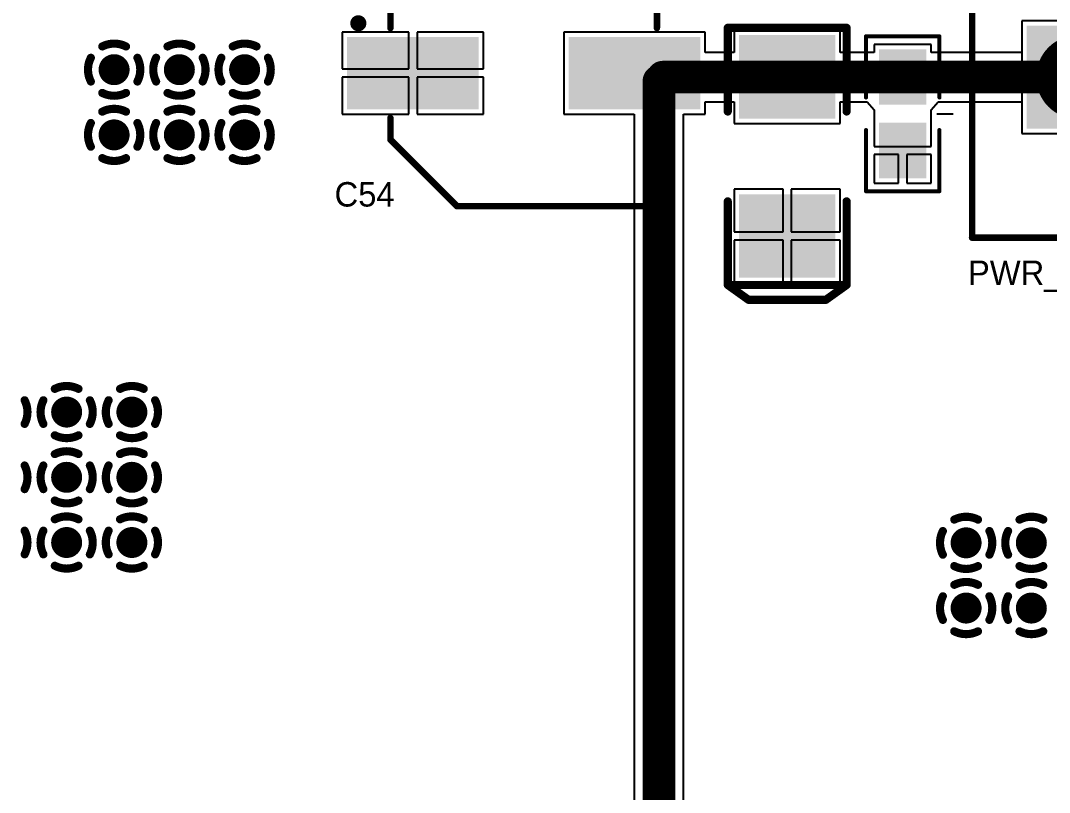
# Model space of a CAD drawing. Header units: millimetres. Extents: x 6.83 to 16.18, y 4.59 to 12.3.
# Drawn here: x 11.096 to 12.358, y 10.874 to 11.821 of the extents above; entities that cross this region are included whole.
import ezdxf

# ---------------------------------------------------------------- set-up
doc = ezdxf.new("R2010")
doc.units = ezdxf.units.MM
doc.header["$MEASUREMENT"] = 0
for name, color, linetype in [('BottomLayer', 5, 'Continuous'), ('BottomSolder', 6, 'Continuous'), ('InternalPlane1', 76, 'Continuous'), ('InternalPlane2', 16, 'Continuous'), ('Mechanical1', 6, 'Continuous'), ('MultiLayer', 9, 'Continuous'), ('PadHoleLayer', 156, 'Continuous'), ('TopLayer', 1, 'Continuous'), ('TopOverlay', 2, 'Continuous'), ('TopPaste', 8, 'Continuous'), ('TopSolder', 216, 'Continuous'), ('ViaHoleLayer', 16, 'Continuous')]:
    doc.layers.add(name, color=color, linetype=linetype)

# ---------------------------------------------------------------- blocks, each defined once
blk = doc.blocks.new('PWR_3T_151')
at = {"layer": 'BottomLayer', "const_width": 0.0591}
for points in [[(-0.0295, -0.1969, 1), (0.0295, -0.1969, 1)], [(-0.0295, -0.3937, 1), (0.0295, -0.3937, 1)]]:
    blk.add_lwpolyline(points, format="xyb", close=True, dxfattribs=at)
at = {"layer": 'BottomLayer'}
blk.add_solid([(-0.0591, -0.0591), (0.0591, -0.0591), (-0.0591, 0.0591), (0.0591, 0.0591)], dxfattribs=at)
at = {"layer": 'BottomSolder', "const_width": 0.0631}
for points in [[(-0.0315, -0.1969, 1), (0.0315, -0.1969, 1)], [(-0.0315, -0.3937, 1), (0.0315, -0.3937, 1)]]:
    blk.add_lwpolyline(points, format="xyb", close=True, dxfattribs=at)
at = {"layer": 'BottomSolder'}
blk.add_solid([(-0.0631, -0.0631), (0.0631, -0.0631), (-0.0631, 0.0631), (0.0631, 0.0631)], dxfattribs=at)
at = {"layer": 'InternalPlane1'}
for points, const_width in [([(-0.0257, 0, 1), (0.0257, 0, 1)], 0.0515), ([(-0.0341, -0.15, 1), (-0.0291, -0.15, 1)], 0.005), ([(0.0291, -0.15, 1), (0.0341, -0.15, 1)], 0.005), ([(-0.0493, -0.1653, 1), (-0.0443, -0.1653, 1)], 0.005), ([(0.0443, -0.1653, 1), (0.0493, -0.1653, 1)], 0.005), ([(-0.0493, -0.2284, 1), (-0.0443, -0.2284, 1)], 0.005), ([(0.0443, -0.2284, 1), (0.0493, -0.2284, 1)], 0.005), ([(-0.0341, -0.2437, 1), (-0.0291, -0.2437, 1)], 0.005), ([(0.0291, -0.2437, 1), (0.0341, -0.2437, 1)], 0.005), ([(-0.0257, -0.3937, 1), (0.0257, -0.3937, 1)], 0.0515)]:
    blk.add_lwpolyline(points, format="xyb", close=True, dxfattribs=dict(at, const_width=const_width))
at = {"layer": 'InternalPlane1', "const_width": 0.01}
for points in [[(-0.0316, -0.15, -0.305731), (0.0316, -0.15)], [(-0.0468, -0.2284, -0.305731), (-0.0468, -0.1653)], [(0.0468, -0.1653, -0.305731), (0.0468, -0.2284)], [(0.0316, -0.2437, -0.305731), (-0.0316, -0.2437)]]:
    blk.add_lwpolyline(points, format="xyb", dxfattribs=at)
at = {"layer": 'InternalPlane2'}
for points, const_width in [([(-0.0257, 0, 1), (0.0257, 0, 1)], 0.0515), ([(-0.0341, -0.15, 1), (-0.0291, -0.15, 1)], 0.005), ([(0.0291, -0.15, 1), (0.0341, -0.15, 1)], 0.005), ([(-0.0493, -0.1653, 1), (-0.0443, -0.1653, 1)], 0.005), ([(0.0443, -0.1653, 1), (0.0493, -0.1653, 1)], 0.005), ([(-0.0493, -0.2284, 1), (-0.0443, -0.2284, 1)], 0.005), ([(0.0443, -0.2284, 1), (0.0493, -0.2284, 1)], 0.005), ([(-0.0341, -0.2437, 1), (-0.0291, -0.2437, 1)], 0.005), ([(0.0291, -0.2437, 1), (0.0341, -0.2437, 1)], 0.005), ([(-0.0257, -0.3937, 1), (0.0257, -0.3937, 1)], 0.0515)]:
    blk.add_lwpolyline(points, format="xyb", close=True, dxfattribs=dict(at, const_width=const_width))
at = {"layer": 'InternalPlane2', "const_width": 0.01}
for points in [[(-0.0316, -0.15, -0.305731), (0.0316, -0.15)], [(-0.0468, -0.2284, -0.305731), (-0.0468, -0.1653)], [(0.0468, -0.1653, -0.305731), (0.0468, -0.2284)], [(0.0316, -0.2437, -0.305731), (-0.0316, -0.2437)]]:
    blk.add_lwpolyline(points, format="xyb", dxfattribs=at)
at = {"layer": 'MultiLayer', "const_width": 0.0591}
for points in [[(-0.0295, -0.1969, 1), (0.0295, -0.1969, 1)], [(-0.0295, -0.3937, 1), (0.0295, -0.3937, 1)]]:
    blk.add_lwpolyline(points, format="xyb", close=True, dxfattribs=at)
at = {"layer": 'MultiLayer'}
blk.add_solid([(-0.0591, -0.0591), (0.0591, -0.0591), (-0.0591, 0.0591), (0.0591, 0.0591)], dxfattribs=at)
at = {"layer": 'PadHoleLayer', "const_width": 0.0315}
for points in [[(-0.0157, 0, 1), (0.0157, 0, 1)], [(-0.0157, -0.1969, 1), (0.0157, -0.1969, 1)], [(-0.0157, -0.3937, 1), (0.0157, -0.3937, 1)]]:
    blk.add_lwpolyline(points, format="xyb", close=True, dxfattribs=at)
at = {"layer": 'TopLayer', "const_width": 0.0591}
for points in [[(-0.0295, -0.1969, 1), (0.0295, -0.1969, 1)], [(-0.0295, -0.3937, 1), (0.0295, -0.3937, 1)]]:
    blk.add_lwpolyline(points, format="xyb", close=True, dxfattribs=at)
at = {"layer": 'TopLayer'}
blk.add_solid([(-0.0591, -0.0591), (0.0591, -0.0591), (-0.0591, 0.0591), (0.0591, 0.0591)], dxfattribs=at)
at = {"layer": 'TopOverlay'}
for p, q in [((-0.045, 0.173), (-0.045, 0.153)), ((0.429, 0.103), (0.449, 0.103)), ((0.439, 0.093), (0.439, 0.113))]:
    blk.add_line(p, q, dxfattribs=at)
at = {"layer": 'TopOverlay', "const_width": 0.00787}
for points in [[(-0.197, 0.13), (-0.197, -0.499)], [(-0.197, 0.13), (0.199, 0.13)], [(0.199, 0.13), (0.199, -0.499)], [(0.132, -0.145), (0.132, -0.245)], [(0.156, -0.16), (0.156, -0.231)], [(0.178, -0.176), (0.178, -0.213)], [(0.076, -0.194), (0.132, -0.194)], [(-0.197, -0.499), (0.199, -0.499)]]:
    blk.add_lwpolyline(points, dxfattribs=at)
at = {"layer": 'TopOverlay', "const_width": 0.00394}
for points in [[(-0.199, 0.13, 1), (-0.195, 0.13, 1)], [(-0.199, 0.13, 1), (-0.195, 0.13, 1)], [(0.197, 0.13, 1), (0.201, 0.13, 1)], [(0.197, 0.13, 1), (0.201, 0.13, 1)], [(0.13, -0.145, 1), (0.134, -0.145, 1)], [(0.154, -0.16, 1), (0.158, -0.16, 1)], [(0.176, -0.176, 1), (0.18, -0.176, 1)], [(0.074, -0.194, 1), (0.078, -0.194, 1)], [(0.13, -0.194, 1), (0.134, -0.194, 1)], [(0.176, -0.213, 1), (0.18, -0.213, 1)], [(0.154, -0.231, 1), (0.158, -0.231, 1)], [(0.13, -0.245, 1), (0.134, -0.245, 1)], [(-0.199, -0.499, 1), (-0.195, -0.499, 1)], [(-0.199, -0.499, 1), (-0.195, -0.499, 1)], [(0.197, -0.499, 1), (0.201, -0.499, 1)], [(0.197, -0.499, 1), (0.201, -0.499, 1)]]:
    blk.add_lwpolyline(points, format="xyb", close=True, dxfattribs=at)
at = {"layer": 'TopSolder', "const_width": 0.0631}
for points in [[(-0.0315, -0.1969, 1), (0.0315, -0.1969, 1)], [(-0.0315, -0.3937, 1), (0.0315, -0.3937, 1)]]:
    blk.add_lwpolyline(points, format="xyb", close=True, dxfattribs=at)
at = {"layer": 'TopSolder'}
blk.add_solid([(-0.0631, -0.0631), (0.0631, -0.0631), (-0.0631, 0.0631), (0.0631, 0.0631)], dxfattribs=at)
blk = doc.blocks.new('________8_10_2_203')
at = {"layer": 'Mechanical1', "const_width": 0.00394}
for points in [[(-0.1631, 0.0816), (-0.0814, 0.1633)], [(-0.0814, 0.1633), (0.1637, 0.1633)], [(-0.1631, -0.0817), (-0.0814, -0.1634)], [(-0.0814, -0.1634), (0.1637, -0.1634)]]:
    blk.add_lwpolyline(points, dxfattribs=at)
at = {"layer": 'Mechanical1', "const_width": 0.00197}
for points in [[(-0.0824, 0.1633, 1), (-0.0804, 0.1633, 1)], [(-0.0824, 0.1633, 1), (-0.0804, 0.1633, 1)], [(0.1627, 0.1633, 1), (0.1647, 0.1633, 1)], [(-0.1641, 0.0816, 1), (-0.1621, 0.0816, 1)], [(-0.1641, -0.0817, 1), (-0.1621, -0.0817, 1)], [(-0.0824, -0.1634, 1), (-0.0804, -0.1634, 1)], [(-0.0824, -0.1634, 1), (-0.0804, -0.1634, 1)], [(0.1627, -0.1634, 1), (0.1647, -0.1634, 1)]]:
    blk.add_lwpolyline(points, format="xyb", close=True, dxfattribs=at)
at = {"layer": 'TopLayer'}
for points in [[(-0.2123, -0.0404), (-0.0588, -0.0404), (-0.2123, 0.0403), (-0.0588, 0.0403)], [(0.0593, -0.0404), (0.2129, -0.0404), (0.0593, 0.0403), (0.2129, 0.0403)]]:
    blk.add_solid(points, dxfattribs=at)
at = {"layer": 'TopOverlay', "const_width": 0.00787}
for points in [[(-0.1631, 0.0816), (-0.0814, 0.1633)], [(-0.0814, 0.1633), (0.1637, 0.1633)], [(0.1637, 0.0551), (0.1637, 0.1633)], [(-0.1631, 0.0551), (-0.1631, 0.0816)], [(-0.1631, -0.0817), (-0.1631, -0.0552)], [(0.1637, -0.1634), (0.1637, -0.0552)], [(-0.1631, -0.0817), (-0.0814, -0.1634)], [(-0.0814, -0.1634), (0.1637, -0.1634)]]:
    blk.add_lwpolyline(points, dxfattribs=at)
at = {"layer": 'TopOverlay'}
for points, const_width in [([(-0.0834, 0.1633, 1), (-0.0794, 0.1633, 1)], 0.00394), ([(-0.0834, 0.1633, 1), (-0.0794, 0.1633, 1)], 0.00394), ([(0.1617, 0.1633, 1), (0.1656, 0.1633, 1)], 0.00394), ([(0.1617, 0.1633, 1), (0.1656, 0.1633, 1)], 0.00394), ([(-0.1651, 0.0816, 1), (-0.1611, 0.0816, 1)], 0.00394), ([(-0.1651, 0.0816, 1), (-0.1611, 0.0816, 1)], 0.00394), ([(-0.1975, 0.061, 1), (-0.2074, 0.061, 1)], 0.00984), ([(-0.2099, 0.061, 1), (-0.2049, 0.061, 1)], 0.00492), ([(-0.2, 0.061, 1), (-0.1951, 0.061, 1)], 0.00492), ([(-0.1651, 0.0551, 1), (-0.1611, 0.0551, 1)], 0.00394), ([(0.1617, 0.0551, 1), (0.1656, 0.0551, 1)], 0.00394), ([(-0.1651, -0.0552, 1), (-0.1611, -0.0552, 1)], 0.00394), ([(0.1617, -0.0552, 1), (0.1656, -0.0552, 1)], 0.00394), ([(-0.1651, -0.0817, 1), (-0.1611, -0.0817, 1)], 0.00394), ([(-0.1651, -0.0817, 1), (-0.1611, -0.0817, 1)], 0.00394), ([(-0.0834, -0.1634, 1), (-0.0794, -0.1634, 1)], 0.00394), ([(-0.0834, -0.1634, 1), (-0.0794, -0.1634, 1)], 0.00394), ([(0.1617, -0.1634, 1), (0.1656, -0.1634, 1)], 0.00394), ([(0.1617, -0.1634, 1), (0.1656, -0.1634, 1)], 0.00394)]:
    blk.add_lwpolyline(points, format="xyb", close=True, dxfattribs=dict(at, const_width=const_width))
at = {"layer": 'TopPaste'}
for points in [[(-0.2123, -0.0404), (-0.0588, -0.0404), (-0.2123, 0.0403), (-0.0588, 0.0403)], [(0.0593, -0.0404), (0.2129, -0.0404), (0.0593, 0.0403), (0.2129, 0.0403)]]:
    blk.add_solid(points, dxfattribs=at)
at = {"layer": 'TopSolder'}
for points in [[(-0.2163, -0.0444), (-0.0548, -0.0444), (-0.2163, 0.0443), (-0.0548, 0.0443)], [(0.0553, -0.0444), (0.2169, -0.0444), (0.0553, 0.0443), (0.2169, 0.0443)]]:
    blk.add_solid(points, dxfattribs=at)
blk = doc.blocks.new('6032_POL_204')
at = {"layer": 'TopLayer'}
for points in [[(-0.0481, 0.0535), (-0.1426, 0.0535), (-0.0481, -0.0567), (-0.1426, -0.0567)], [(0.1472, 0.0535), (0.0527, 0.0535), (0.1472, -0.0567), (0.0527, -0.0567)]]:
    blk.add_solid(points, dxfattribs=at)
at = {"layer": 'TopOverlay', "const_width": 0.01}
for points in [[(-0.0528, 0.0712), (-0.1555, 0.0712)], [(-0.1555, -0.0745), (-0.1555, 0.0712)], [(0.16, 0.0712), (0.0574, 0.0712)], [(0.1783, 0.0456), (0.16, 0.0712)], [(0.16, -0.0745), (0.16, 0.0712)], [(0.1783, -0.0489), (0.1783, 0.0456)], [(0.16, -0.0745), (0.1783, -0.0489)], [(-0.0528, -0.0745), (-0.1555, -0.0745)], [(0.16, -0.0745), (0.0574, -0.0745)]]:
    blk.add_lwpolyline(points, dxfattribs=at)
at = {"layer": 'TopOverlay', "const_width": 0.005}
for points in [[(-0.158, 0.0712, 1), (-0.153, 0.0712, 1)], [(-0.158, 0.0712, 1), (-0.153, 0.0712, 1)], [(-0.0553, 0.0712, 1), (-0.0503, 0.0712, 1)], [(0.0549, 0.0712, 1), (0.0599, 0.0712, 1)], [(0.1575, 0.0712, 1), (0.1625, 0.0712, 1)], [(0.1575, 0.0712, 1), (0.1625, 0.0712, 1)], [(0.1575, 0.0712, 1), (0.1625, 0.0712, 1)], [(0.1758, 0.0456, 1), (0.1808, 0.0456, 1)], [(0.1758, 0.0456, 1), (0.1808, 0.0456, 1)], [(0.1758, -0.0489, 1), (0.1808, -0.0489, 1)], [(0.1758, -0.0489, 1), (0.1808, -0.0489, 1)], [(-0.158, -0.0745, 1), (-0.153, -0.0745, 1)], [(-0.158, -0.0745, 1), (-0.153, -0.0745, 1)], [(-0.0553, -0.0745, 1), (-0.0503, -0.0745, 1)], [(0.0549, -0.0745, 1), (0.0599, -0.0745, 1)], [(0.1575, -0.0745, 1), (0.1625, -0.0745, 1)], [(0.1575, -0.0745, 1), (0.1625, -0.0745, 1)], [(0.1575, -0.0745, 1), (0.1625, -0.0745, 1)]]:
    blk.add_lwpolyline(points, format="xyb", close=True, dxfattribs=at)
at = {"layer": 'TopPaste'}
for points in [[(-0.0481, 0.0535), (-0.1426, 0.0535), (-0.0481, -0.0567), (-0.1426, -0.0567)], [(0.1472, 0.0535), (0.0527, 0.0535), (0.1472, -0.0567), (0.0527, -0.0567)]]:
    blk.add_solid(points, dxfattribs=at)
at = {"layer": 'TopSolder'}
for points in [[(-0.0441, 0.0575), (-0.1466, 0.0575), (-0.0441, -0.0607), (-0.1466, -0.0607)], [(0.1512, 0.0575), (0.0487, 0.0575), (0.1512, -0.0607), (0.0487, -0.0607)]]:
    blk.add_solid(points, dxfattribs=at)
blk = doc.blocks.new('0805_205')
at = {"layer": 'TopLayer'}
for points in [[(0.03, 0.025), (-0.03, 0.025), (0.03, -0.025), (-0.03, -0.025)], [(0.12, 0.025), (0.06, 0.025), (0.12, -0.025), (0.06, -0.025)]]:
    blk.add_solid(points, dxfattribs=at)
at = {"layer": 'TopOverlay', "const_width": 0.005}
for points in [[(-0.05, -0.045), (-0.05, 0.045)], [(0.025, 0.045), (-0.05, 0.045)], [(0.14, 0.045), (0.065, 0.045)], [(0.14, -0.045), (0.14, 0.045)], [(0.025, -0.045), (-0.05, -0.045)], [(0.14, -0.045), (0.065, -0.045)]]:
    blk.add_lwpolyline(points, dxfattribs=at)
at = {"layer": 'TopOverlay', "const_width": 0.0025}
for points in [[(-0.05125, 0.045, 1), (-0.04875, 0.045, 1)], [(-0.05125, 0.045, 1), (-0.04875, 0.045, 1)], [(0.02375, 0.045, 1), (0.02625, 0.045, 1)], [(0.06375, 0.045, 1), (0.06625, 0.045, 1)], [(0.13875, 0.045, 1), (0.14125, 0.045, 1)], [(0.13875, 0.045, 1), (0.14125, 0.045, 1)], [(-0.05125, -0.045, 1), (-0.04875, -0.045, 1)], [(-0.05125, -0.045, 1), (-0.04875, -0.045, 1)], [(0.02375, -0.045, 1), (0.02625, -0.045, 1)], [(0.06375, -0.045, 1), (0.06625, -0.045, 1)], [(0.13875, -0.045, 1), (0.14125, -0.045, 1)], [(0.13875, -0.045, 1), (0.14125, -0.045, 1)]]:
    blk.add_lwpolyline(points, format="xyb", close=True, dxfattribs=at)
at = {"layer": 'TopPaste'}
for points in [[(0.03, 0.025), (-0.03, 0.025), (0.03, -0.025), (-0.03, -0.025)], [(0.12, 0.025), (0.06, 0.025), (0.12, -0.025), (0.06, -0.025)]]:
    blk.add_solid(points, dxfattribs=at)
at = {"layer": 'TopSolder'}
for points in [[(0.034, 0.029), (-0.034, 0.029), (0.034, -0.029), (-0.034, -0.029)], [(0.124, 0.029), (0.056, 0.029), (0.124, -0.029), (0.056, -0.029)]]:
    blk.add_solid(points, dxfattribs=at)

msp = doc.modelspace()

# ---------------------------------------------------------------- linework, layer by layer
at = {"layer": 'BottomLayer'}
for p, q in [((12.4619, 11.8208), (12.3238, 11.8208)), ((12.3238, 11.8208), (12.3238, 11.6827)), ((12.3238, 11.6827), (12.4619, 11.6827))]:
    msp.add_line(p, q, dxfattribs=at)
at = {"layer": 'BottomLayer', "const_width": 0.015}
for points in [[(11.2034, 11.7608, 1), (11.2184, 11.7608, 1)], [(11.2834, 11.7608, 1), (11.2984, 11.7608, 1)], [(11.3634, 11.7608, 1), (11.3784, 11.7608, 1)], [(11.2034, 11.6808, 1), (11.2184, 11.6808, 1)], [(11.2834, 11.6808, 1), (11.2984, 11.6808, 1)], [(11.3634, 11.6808, 1), (11.3784, 11.6808, 1)], [(11.1452, 11.3408, 1), (11.1602, 11.3408, 1)], [(11.2252, 11.3408, 1), (11.2402, 11.3408, 1)], [(11.1452, 11.2608, 1), (11.1602, 11.2608, 1)], [(11.2252, 11.2608, 1), (11.2402, 11.2608, 1)], [(11.1452, 11.1808, 1), (11.1602, 11.1808, 1)], [(11.2252, 11.1808, 1), (11.2402, 11.1808, 1)], [(12.248, 11.1804, 1), (12.263, 11.1804, 1)], [(12.328, 11.1804, 1), (12.343, 11.1804, 1)], [(12.248, 11.1004, 1), (12.263, 11.1004, 1)], [(12.328, 11.1004, 1), (12.343, 11.1004, 1)]]:
    msp.add_lwpolyline(points, format="xyb", close=True, dxfattribs=at)
at = {"layer": 'BottomSolder', "const_width": 0.019}
for points in [[(11.2014, 11.7608, 1), (11.2204, 11.7608, 1)], [(11.2814, 11.7608, 1), (11.3004, 11.7608, 1)], [(11.3614, 11.7608, 1), (11.3804, 11.7608, 1)], [(11.2014, 11.6808, 1), (11.2204, 11.6808, 1)], [(11.2814, 11.6808, 1), (11.3004, 11.6808, 1)], [(11.3614, 11.6808, 1), (11.3804, 11.6808, 1)], [(11.1432, 11.3408, 1), (11.1622, 11.3408, 1)], [(11.2232, 11.3408, 1), (11.2422, 11.3408, 1)], [(11.1432, 11.2608, 1), (11.1622, 11.2608, 1)], [(11.2232, 11.2608, 1), (11.2422, 11.2608, 1)], [(11.1432, 11.1808, 1), (11.1622, 11.1808, 1)], [(11.2232, 11.1808, 1), (11.2422, 11.1808, 1)], [(12.246, 11.1804, 1), (12.265, 11.1804, 1)], [(12.326, 11.1804, 1), (12.345, 11.1804, 1)], [(12.246, 11.1004, 1), (12.265, 11.1004, 1)], [(12.326, 11.1004, 1), (12.345, 11.1004, 1)]]:
    msp.add_lwpolyline(points, format="xyb", close=True, dxfattribs=at)
at = {"layer": 'InternalPlane1', "const_width": 0.01}
for points in [[(11.1964, 11.7893, -0.240079), (11.2255, 11.7893)], [(11.2764, 11.7893, -0.240079), (11.3055, 11.7893)], [(11.3564, 11.7893, -0.240079), (11.3855, 11.7893)], [(11.1824, 11.7463, -0.240079), (11.1824, 11.7754)], [(11.2395, 11.7754, -0.240079), (11.2395, 11.7463)], [(11.2624, 11.7463, -0.240079), (11.2624, 11.7754)], [(11.3195, 11.7754, -0.240079), (11.3195, 11.7463)], [(11.3424, 11.7463, -0.240079), (11.3424, 11.7754)], [(11.3995, 11.7754, -0.240079), (11.3995, 11.7463)], [(11.2255, 11.7323, -0.240079), (11.1964, 11.7323)], [(11.3055, 11.7323, -0.240079), (11.2764, 11.7323)], [(11.3855, 11.7323, -0.240079), (11.3564, 11.7323)], [(11.1964, 11.7093, -0.240079), (11.2255, 11.7093)], [(11.2764, 11.7093, -0.240079), (11.3055, 11.7093)], [(11.3564, 11.7093, -0.240079), (11.3855, 11.7093)], [(11.1824, 11.6663, -0.240079), (11.1824, 11.6954)], [(11.2395, 11.6954, -0.240079), (11.2395, 11.6663)], [(11.2624, 11.6663, -0.240079), (11.2624, 11.6954)], [(11.3195, 11.6954, -0.240079), (11.3195, 11.6663)], [(11.3424, 11.6663, -0.240079), (11.3424, 11.6954)], [(11.3995, 11.6954, -0.240079), (11.3995, 11.6663)], [(11.2255, 11.6523, -0.240079), (11.1964, 11.6523)], [(11.3055, 11.6523, -0.240079), (11.2764, 11.6523)], [(11.3855, 11.6523, -0.240079), (11.3564, 11.6523)], [(11.1382, 11.3693, -0.240079), (11.1672, 11.3693)], [(11.2182, 11.3693, -0.240079), (11.2472, 11.3693)], [(11.1012, 11.3553, -0.240079), (11.1012, 11.3263)], [(11.1242, 11.3263, -0.240079), (11.1242, 11.3553)], [(11.1812, 11.3553, -0.240079), (11.1812, 11.3263)], [(11.2042, 11.3263, -0.240079), (11.2042, 11.3553)], [(11.2612, 11.3553, -0.240079), (11.2612, 11.3263)], [(11.1672, 11.3123, -0.240079), (11.1382, 11.3123)], [(11.2472, 11.3123, -0.240079), (11.2182, 11.3123)], [(11.1382, 11.2893, -0.240079), (11.1672, 11.2893)], [(11.2182, 11.2893, -0.240079), (11.2472, 11.2893)], [(11.1012, 11.2753, -0.240079), (11.1012, 11.2463)], [(11.1242, 11.2463, -0.240079), (11.1242, 11.2753)], [(11.1812, 11.2753, -0.240079), (11.1812, 11.2463)], [(11.2042, 11.2463, -0.240079), (11.2042, 11.2753)], [(11.2612, 11.2753, -0.240079), (11.2612, 11.2463)], [(11.1672, 11.2323, -0.240079), (11.1382, 11.2323)], [(11.2472, 11.2323, -0.240079), (11.2182, 11.2323)], [(11.1382, 11.2093, -0.240079), (11.1672, 11.2093)], [(11.2182, 11.2093, -0.240079), (11.2472, 11.2093)], [(12.241, 11.2089, -0.240079), (12.2701, 11.2089)], [(12.321, 11.2089, -0.240079), (12.3501, 11.2089)], [(11.1012, 11.1953, -0.240079), (11.1012, 11.1663)], [(11.1242, 11.1663, -0.240079), (11.1242, 11.1953)], [(11.1812, 11.1953, -0.240079), (11.1812, 11.1663)], [(11.2042, 11.1663, -0.240079), (11.2042, 11.1953)], [(11.2612, 11.1953, -0.240079), (11.2612, 11.1663)], [(12.227, 11.1659, -0.240079), (12.227, 11.1949)], [(12.2841, 11.1949, -0.240079), (12.2841, 11.1659)], [(12.307, 11.1659, -0.240079), (12.307, 11.1949)], [(11.1672, 11.1523, -0.240079), (11.1382, 11.1523)], [(11.2472, 11.1523, -0.240079), (11.2182, 11.1523)], [(12.2701, 11.1519, -0.240079), (12.241, 11.1519)], [(12.3501, 11.1519, -0.240079), (12.321, 11.1519)], [(12.241, 11.1289, -0.240079), (12.2701, 11.1289)], [(12.321, 11.1289, -0.240079), (12.3501, 11.1289)], [(12.227, 11.0859, -0.240079), (12.227, 11.1149)], [(12.2841, 11.1149, -0.240079), (12.2841, 11.0859)], [(12.307, 11.0859, -0.240079), (12.307, 11.1149)], [(12.2701, 11.0719, -0.240079), (12.241, 11.0719)], [(12.3501, 11.0719, -0.240079), (12.321, 11.0719)]]:
    msp.add_lwpolyline(points, format="xyb", dxfattribs=at)
at = {"layer": 'InternalPlane1', "const_width": 0.005}
for points in [[(11.1939, 11.7893, 1), (11.1989, 11.7893, 1)], [(11.223, 11.7893, 1), (11.228, 11.7893, 1)], [(11.2739, 11.7893, 1), (11.2789, 11.7893, 1)], [(11.303, 11.7893, 1), (11.308, 11.7893, 1)], [(11.3539, 11.7893, 1), (11.3589, 11.7893, 1)], [(11.383, 11.7893, 1), (11.388, 11.7893, 1)], [(11.1799, 11.7754, 1), (11.1849, 11.7754, 1)], [(11.237, 11.7754, 1), (11.242, 11.7754, 1)], [(11.2599, 11.7754, 1), (11.2649, 11.7754, 1)], [(11.317, 11.7754, 1), (11.322, 11.7754, 1)], [(11.3399, 11.7754, 1), (11.3449, 11.7754, 1)], [(11.397, 11.7754, 1), (11.402, 11.7754, 1)], [(11.1799, 11.7463, 1), (11.1849, 11.7463, 1)], [(11.237, 11.7463, 1), (11.242, 11.7463, 1)], [(11.2599, 11.7463, 1), (11.2649, 11.7463, 1)], [(11.317, 11.7463, 1), (11.322, 11.7463, 1)], [(11.3399, 11.7463, 1), (11.3449, 11.7463, 1)], [(11.397, 11.7463, 1), (11.402, 11.7463, 1)], [(11.1939, 11.7323, 1), (11.1989, 11.7323, 1)], [(11.223, 11.7323, 1), (11.228, 11.7323, 1)], [(11.2739, 11.7323, 1), (11.2789, 11.7323, 1)], [(11.303, 11.7323, 1), (11.308, 11.7323, 1)], [(11.3539, 11.7323, 1), (11.3589, 11.7323, 1)], [(11.383, 11.7323, 1), (11.388, 11.7323, 1)], [(11.1939, 11.7093, 1), (11.1989, 11.7093, 1)], [(11.223, 11.7093, 1), (11.228, 11.7093, 1)], [(11.2739, 11.7093, 1), (11.2789, 11.7093, 1)], [(11.303, 11.7093, 1), (11.308, 11.7093, 1)], [(11.3539, 11.7093, 1), (11.3589, 11.7093, 1)], [(11.383, 11.7093, 1), (11.388, 11.7093, 1)], [(11.1799, 11.6954, 1), (11.1849, 11.6954, 1)], [(11.237, 11.6954, 1), (11.242, 11.6954, 1)], [(11.2599, 11.6954, 1), (11.2649, 11.6954, 1)], [(11.317, 11.6954, 1), (11.322, 11.6954, 1)], [(11.3399, 11.6954, 1), (11.3449, 11.6954, 1)], [(11.397, 11.6954, 1), (11.402, 11.6954, 1)], [(11.1799, 11.6663, 1), (11.1849, 11.6663, 1)], [(11.237, 11.6663, 1), (11.242, 11.6663, 1)], [(11.2599, 11.6663, 1), (11.2649, 11.6663, 1)], [(11.317, 11.6663, 1), (11.322, 11.6663, 1)], [(11.3399, 11.6663, 1), (11.3449, 11.6663, 1)], [(11.397, 11.6663, 1), (11.402, 11.6663, 1)], [(11.1939, 11.6523, 1), (11.1989, 11.6523, 1)], [(11.223, 11.6523, 1), (11.228, 11.6523, 1)], [(11.2739, 11.6523, 1), (11.2789, 11.6523, 1)], [(11.303, 11.6523, 1), (11.308, 11.6523, 1)], [(11.3539, 11.6523, 1), (11.3589, 11.6523, 1)], [(11.383, 11.6523, 1), (11.388, 11.6523, 1)], [(11.1357, 11.3693, 1), (11.1407, 11.3693, 1)], [(11.1647, 11.3693, 1), (11.1697, 11.3693, 1)], [(11.2157, 11.3693, 1), (11.2207, 11.3693, 1)], [(11.2447, 11.3693, 1), (11.2497, 11.3693, 1)], [(11.0987, 11.3553, 1), (11.1037, 11.3553, 1)], [(11.1217, 11.3553, 1), (11.1267, 11.3553, 1)], [(11.1787, 11.3553, 1), (11.1837, 11.3553, 1)], [(11.2017, 11.3553, 1), (11.2067, 11.3553, 1)], [(11.2587, 11.3553, 1), (11.2637, 11.3553, 1)], [(11.0987, 11.3263, 1), (11.1037, 11.3263, 1)], [(11.1217, 11.3263, 1), (11.1267, 11.3263, 1)], [(11.1787, 11.3263, 1), (11.1837, 11.3263, 1)], [(11.2017, 11.3263, 1), (11.2067, 11.3263, 1)], [(11.2587, 11.3263, 1), (11.2637, 11.3263, 1)], [(11.1357, 11.3123, 1), (11.1407, 11.3123, 1)], [(11.1647, 11.3123, 1), (11.1697, 11.3123, 1)], [(11.2157, 11.3123, 1), (11.2207, 11.3123, 1)], [(11.2447, 11.3123, 1), (11.2497, 11.3123, 1)], [(11.1357, 11.2893, 1), (11.1407, 11.2893, 1)], [(11.1647, 11.2893, 1), (11.1697, 11.2893, 1)], [(11.2157, 11.2893, 1), (11.2207, 11.2893, 1)], [(11.2447, 11.2893, 1), (11.2497, 11.2893, 1)], [(11.0987, 11.2753, 1), (11.1037, 11.2753, 1)], [(11.1217, 11.2753, 1), (11.1267, 11.2753, 1)], [(11.1787, 11.2753, 1), (11.1837, 11.2753, 1)], [(11.2017, 11.2753, 1), (11.2067, 11.2753, 1)], [(11.2587, 11.2753, 1), (11.2637, 11.2753, 1)], [(11.0987, 11.2463, 1), (11.1037, 11.2463, 1)], [(11.1217, 11.2463, 1), (11.1267, 11.2463, 1)], [(11.1787, 11.2463, 1), (11.1837, 11.2463, 1)], [(11.2017, 11.2463, 1), (11.2067, 11.2463, 1)], [(11.2587, 11.2463, 1), (11.2637, 11.2463, 1)], [(11.1357, 11.2323, 1), (11.1407, 11.2323, 1)], [(11.1647, 11.2323, 1), (11.1697, 11.2323, 1)], [(11.2157, 11.2323, 1), (11.2207, 11.2323, 1)], [(11.2447, 11.2323, 1), (11.2497, 11.2323, 1)], [(11.1357, 11.2093, 1), (11.1407, 11.2093, 1)], [(11.1647, 11.2093, 1), (11.1697, 11.2093, 1)], [(11.2157, 11.2093, 1), (11.2207, 11.2093, 1)], [(11.2447, 11.2093, 1), (11.2497, 11.2093, 1)], [(12.2385, 11.2089, 1), (12.2435, 11.2089, 1)], [(12.2676, 11.2089, 1), (12.2726, 11.2089, 1)], [(12.3185, 11.2089, 1), (12.3235, 11.2089, 1)], [(12.3476, 11.2089, 1), (12.3526, 11.2089, 1)], [(11.0987, 11.1953, 1), (11.1037, 11.1953, 1)], [(11.1217, 11.1953, 1), (11.1267, 11.1953, 1)], [(11.1787, 11.1953, 1), (11.1837, 11.1953, 1)], [(11.2017, 11.1953, 1), (11.2067, 11.1953, 1)], [(11.2587, 11.1953, 1), (11.2637, 11.1953, 1)], [(12.2245, 11.1949, 1), (12.2295, 11.1949, 1)], [(12.2816, 11.1949, 1), (12.2866, 11.1949, 1)], [(12.3045, 11.1949, 1), (12.3095, 11.1949, 1)], [(11.0987, 11.1663, 1), (11.1037, 11.1663, 1)], [(11.1217, 11.1663, 1), (11.1267, 11.1663, 1)], [(11.1787, 11.1663, 1), (11.1837, 11.1663, 1)], [(11.2017, 11.1663, 1), (11.2067, 11.1663, 1)], [(11.2587, 11.1663, 1), (11.2637, 11.1663, 1)], [(12.2245, 11.1659, 1), (12.2295, 11.1659, 1)], [(12.2816, 11.1659, 1), (12.2866, 11.1659, 1)], [(12.3045, 11.1659, 1), (12.3095, 11.1659, 1)], [(11.1357, 11.1523, 1), (11.1407, 11.1523, 1)], [(11.1647, 11.1523, 1), (11.1697, 11.1523, 1)], [(11.2157, 11.1523, 1), (11.2207, 11.1523, 1)], [(11.2447, 11.1523, 1), (11.2497, 11.1523, 1)], [(12.2385, 11.1519, 1), (12.2435, 11.1519, 1)], [(12.2676, 11.1519, 1), (12.2726, 11.1519, 1)], [(12.3185, 11.1519, 1), (12.3235, 11.1519, 1)], [(12.3476, 11.1519, 1), (12.3526, 11.1519, 1)], [(12.2385, 11.1289, 1), (12.2435, 11.1289, 1)], [(12.2676, 11.1289, 1), (12.2726, 11.1289, 1)], [(12.3185, 11.1289, 1), (12.3235, 11.1289, 1)], [(12.3476, 11.1289, 1), (12.3526, 11.1289, 1)], [(12.2245, 11.1149, 1), (12.2295, 11.1149, 1)], [(12.2816, 11.1149, 1), (12.2866, 11.1149, 1)], [(12.3045, 11.1149, 1), (12.3095, 11.1149, 1)], [(12.2245, 11.0859, 1), (12.2295, 11.0859, 1)], [(12.2816, 11.0859, 1), (12.2866, 11.0859, 1)], [(12.3045, 11.0859, 1), (12.3095, 11.0859, 1)], [(12.2385, 11.0719, 1), (12.2435, 11.0719, 1)], [(12.2676, 11.0719, 1), (12.2726, 11.0719, 1)], [(12.3185, 11.0719, 1), (12.3235, 11.0719, 1)], [(12.3476, 11.0719, 1), (12.3526, 11.0719, 1)]]:
    msp.add_lwpolyline(points, format="xyb", close=True, dxfattribs=at)
at = {"layer": 'InternalPlane2', "const_width": 0.01}
for points in [[(11.1964, 11.7893, -0.240079), (11.2255, 11.7893)], [(11.2764, 11.7893, -0.240079), (11.3055, 11.7893)], [(11.3564, 11.7893, -0.240079), (11.3855, 11.7893)], [(11.1824, 11.7463, -0.240079), (11.1824, 11.7754)], [(11.2395, 11.7754, -0.240079), (11.2395, 11.7463)], [(11.2624, 11.7463, -0.240079), (11.2624, 11.7754)], [(11.3195, 11.7754, -0.240079), (11.3195, 11.7463)], [(11.3424, 11.7463, -0.240079), (11.3424, 11.7754)], [(11.3995, 11.7754, -0.240079), (11.3995, 11.7463)], [(11.2255, 11.7323, -0.240079), (11.1964, 11.7323)], [(11.3055, 11.7323, -0.240079), (11.2764, 11.7323)], [(11.3855, 11.7323, -0.240079), (11.3564, 11.7323)], [(11.1964, 11.7093, -0.240079), (11.2255, 11.7093)], [(11.2764, 11.7093, -0.240079), (11.3055, 11.7093)], [(11.3564, 11.7093, -0.240079), (11.3855, 11.7093)], [(11.1824, 11.6663, -0.240079), (11.1824, 11.6954)], [(11.2395, 11.6954, -0.240079), (11.2395, 11.6663)], [(11.2624, 11.6663, -0.240079), (11.2624, 11.6954)], [(11.3195, 11.6954, -0.240079), (11.3195, 11.6663)], [(11.3424, 11.6663, -0.240079), (11.3424, 11.6954)], [(11.3995, 11.6954, -0.240079), (11.3995, 11.6663)], [(11.2255, 11.6523, -0.240079), (11.1964, 11.6523)], [(11.3055, 11.6523, -0.240079), (11.2764, 11.6523)], [(11.3855, 11.6523, -0.240079), (11.3564, 11.6523)], [(11.1382, 11.3693, -0.240079), (11.1672, 11.3693)], [(11.2182, 11.3693, -0.240079), (11.2472, 11.3693)], [(11.1012, 11.3553, -0.240079), (11.1012, 11.3263)], [(11.1242, 11.3263, -0.240079), (11.1242, 11.3553)], [(11.1812, 11.3553, -0.240079), (11.1812, 11.3263)], [(11.2042, 11.3263, -0.240079), (11.2042, 11.3553)], [(11.2612, 11.3553, -0.240079), (11.2612, 11.3263)], [(11.1672, 11.3123, -0.240079), (11.1382, 11.3123)], [(11.2472, 11.3123, -0.240079), (11.2182, 11.3123)], [(11.1382, 11.2893, -0.240079), (11.1672, 11.2893)], [(11.2182, 11.2893, -0.240079), (11.2472, 11.2893)], [(11.1012, 11.2753, -0.240079), (11.1012, 11.2463)], [(11.1242, 11.2463, -0.240079), (11.1242, 11.2753)], [(11.1812, 11.2753, -0.240079), (11.1812, 11.2463)], [(11.2042, 11.2463, -0.240079), (11.2042, 11.2753)], [(11.2612, 11.2753, -0.240079), (11.2612, 11.2463)], [(11.1672, 11.2323, -0.240079), (11.1382, 11.2323)], [(11.2472, 11.2323, -0.240079), (11.2182, 11.2323)], [(11.1382, 11.2093, -0.240079), (11.1672, 11.2093)], [(11.2182, 11.2093, -0.240079), (11.2472, 11.2093)], [(12.241, 11.2089, -0.240079), (12.2701, 11.2089)], [(12.321, 11.2089, -0.240079), (12.3501, 11.2089)], [(11.1012, 11.1953, -0.240079), (11.1012, 11.1663)], [(11.1242, 11.1663, -0.240079), (11.1242, 11.1953)], [(11.1812, 11.1953, -0.240079), (11.1812, 11.1663)], [(11.2042, 11.1663, -0.240079), (11.2042, 11.1953)], [(11.2612, 11.1953, -0.240079), (11.2612, 11.1663)], [(12.227, 11.1659, -0.240079), (12.227, 11.1949)], [(12.2841, 11.1949, -0.240079), (12.2841, 11.1659)], [(12.307, 11.1659, -0.240079), (12.307, 11.1949)], [(11.1672, 11.1523, -0.240079), (11.1382, 11.1523)], [(11.2472, 11.1523, -0.240079), (11.2182, 11.1523)], [(12.2701, 11.1519, -0.240079), (12.241, 11.1519)], [(12.3501, 11.1519, -0.240079), (12.321, 11.1519)], [(12.241, 11.1289, -0.240079), (12.2701, 11.1289)], [(12.321, 11.1289, -0.240079), (12.3501, 11.1289)], [(12.227, 11.0859, -0.240079), (12.227, 11.1149)], [(12.2841, 11.1149, -0.240079), (12.2841, 11.0859)], [(12.307, 11.0859, -0.240079), (12.307, 11.1149)], [(12.2701, 11.0719, -0.240079), (12.241, 11.0719)], [(12.3501, 11.0719, -0.240079), (12.321, 11.0719)]]:
    msp.add_lwpolyline(points, format="xyb", dxfattribs=at)
at = {"layer": 'InternalPlane2', "const_width": 0.005}
for points in [[(11.1939, 11.7893, 1), (11.1989, 11.7893, 1)], [(11.223, 11.7893, 1), (11.228, 11.7893, 1)], [(11.2739, 11.7893, 1), (11.2789, 11.7893, 1)], [(11.303, 11.7893, 1), (11.308, 11.7893, 1)], [(11.3539, 11.7893, 1), (11.3589, 11.7893, 1)], [(11.383, 11.7893, 1), (11.388, 11.7893, 1)], [(11.1799, 11.7754, 1), (11.1849, 11.7754, 1)], [(11.237, 11.7754, 1), (11.242, 11.7754, 1)], [(11.2599, 11.7754, 1), (11.2649, 11.7754, 1)], [(11.317, 11.7754, 1), (11.322, 11.7754, 1)], [(11.3399, 11.7754, 1), (11.3449, 11.7754, 1)], [(11.397, 11.7754, 1), (11.402, 11.7754, 1)], [(11.1799, 11.7463, 1), (11.1849, 11.7463, 1)], [(11.237, 11.7463, 1), (11.242, 11.7463, 1)], [(11.2599, 11.7463, 1), (11.2649, 11.7463, 1)], [(11.317, 11.7463, 1), (11.322, 11.7463, 1)], [(11.3399, 11.7463, 1), (11.3449, 11.7463, 1)], [(11.397, 11.7463, 1), (11.402, 11.7463, 1)], [(11.1939, 11.7323, 1), (11.1989, 11.7323, 1)], [(11.223, 11.7323, 1), (11.228, 11.7323, 1)], [(11.2739, 11.7323, 1), (11.2789, 11.7323, 1)], [(11.303, 11.7323, 1), (11.308, 11.7323, 1)], [(11.3539, 11.7323, 1), (11.3589, 11.7323, 1)], [(11.383, 11.7323, 1), (11.388, 11.7323, 1)], [(11.1939, 11.7093, 1), (11.1989, 11.7093, 1)], [(11.223, 11.7093, 1), (11.228, 11.7093, 1)], [(11.2739, 11.7093, 1), (11.2789, 11.7093, 1)], [(11.303, 11.7093, 1), (11.308, 11.7093, 1)], [(11.3539, 11.7093, 1), (11.3589, 11.7093, 1)], [(11.383, 11.7093, 1), (11.388, 11.7093, 1)], [(11.1799, 11.6954, 1), (11.1849, 11.6954, 1)], [(11.237, 11.6954, 1), (11.242, 11.6954, 1)], [(11.2599, 11.6954, 1), (11.2649, 11.6954, 1)], [(11.317, 11.6954, 1), (11.322, 11.6954, 1)], [(11.3399, 11.6954, 1), (11.3449, 11.6954, 1)], [(11.397, 11.6954, 1), (11.402, 11.6954, 1)], [(11.1799, 11.6663, 1), (11.1849, 11.6663, 1)], [(11.237, 11.6663, 1), (11.242, 11.6663, 1)], [(11.2599, 11.6663, 1), (11.2649, 11.6663, 1)], [(11.317, 11.6663, 1), (11.322, 11.6663, 1)], [(11.3399, 11.6663, 1), (11.3449, 11.6663, 1)], [(11.397, 11.6663, 1), (11.402, 11.6663, 1)], [(11.1939, 11.6523, 1), (11.1989, 11.6523, 1)], [(11.223, 11.6523, 1), (11.228, 11.6523, 1)], [(11.2739, 11.6523, 1), (11.2789, 11.6523, 1)], [(11.303, 11.6523, 1), (11.308, 11.6523, 1)], [(11.3539, 11.6523, 1), (11.3589, 11.6523, 1)], [(11.383, 11.6523, 1), (11.388, 11.6523, 1)], [(11.1357, 11.3693, 1), (11.1407, 11.3693, 1)], [(11.1647, 11.3693, 1), (11.1697, 11.3693, 1)], [(11.2157, 11.3693, 1), (11.2207, 11.3693, 1)], [(11.2447, 11.3693, 1), (11.2497, 11.3693, 1)], [(11.0987, 11.3553, 1), (11.1037, 11.3553, 1)], [(11.1217, 11.3553, 1), (11.1267, 11.3553, 1)], [(11.1787, 11.3553, 1), (11.1837, 11.3553, 1)], [(11.2017, 11.3553, 1), (11.2067, 11.3553, 1)], [(11.2587, 11.3553, 1), (11.2637, 11.3553, 1)], [(11.0987, 11.3263, 1), (11.1037, 11.3263, 1)], [(11.1217, 11.3263, 1), (11.1267, 11.3263, 1)], [(11.1787, 11.3263, 1), (11.1837, 11.3263, 1)], [(11.2017, 11.3263, 1), (11.2067, 11.3263, 1)], [(11.2587, 11.3263, 1), (11.2637, 11.3263, 1)], [(11.1357, 11.3123, 1), (11.1407, 11.3123, 1)], [(11.1647, 11.3123, 1), (11.1697, 11.3123, 1)], [(11.2157, 11.3123, 1), (11.2207, 11.3123, 1)], [(11.2447, 11.3123, 1), (11.2497, 11.3123, 1)], [(11.1357, 11.2893, 1), (11.1407, 11.2893, 1)], [(11.1647, 11.2893, 1), (11.1697, 11.2893, 1)], [(11.2157, 11.2893, 1), (11.2207, 11.2893, 1)], [(11.2447, 11.2893, 1), (11.2497, 11.2893, 1)], [(11.0987, 11.2753, 1), (11.1037, 11.2753, 1)], [(11.1217, 11.2753, 1), (11.1267, 11.2753, 1)], [(11.1787, 11.2753, 1), (11.1837, 11.2753, 1)], [(11.2017, 11.2753, 1), (11.2067, 11.2753, 1)], [(11.2587, 11.2753, 1), (11.2637, 11.2753, 1)], [(11.0987, 11.2463, 1), (11.1037, 11.2463, 1)], [(11.1217, 11.2463, 1), (11.1267, 11.2463, 1)], [(11.1787, 11.2463, 1), (11.1837, 11.2463, 1)], [(11.2017, 11.2463, 1), (11.2067, 11.2463, 1)], [(11.2587, 11.2463, 1), (11.2637, 11.2463, 1)], [(11.1357, 11.2323, 1), (11.1407, 11.2323, 1)], [(11.1647, 11.2323, 1), (11.1697, 11.2323, 1)], [(11.2157, 11.2323, 1), (11.2207, 11.2323, 1)], [(11.2447, 11.2323, 1), (11.2497, 11.2323, 1)], [(11.1357, 11.2093, 1), (11.1407, 11.2093, 1)], [(11.1647, 11.2093, 1), (11.1697, 11.2093, 1)], [(11.2157, 11.2093, 1), (11.2207, 11.2093, 1)], [(11.2447, 11.2093, 1), (11.2497, 11.2093, 1)], [(12.2385, 11.2089, 1), (12.2435, 11.2089, 1)], [(12.2676, 11.2089, 1), (12.2726, 11.2089, 1)], [(12.3185, 11.2089, 1), (12.3235, 11.2089, 1)], [(12.3476, 11.2089, 1), (12.3526, 11.2089, 1)], [(11.0987, 11.1953, 1), (11.1037, 11.1953, 1)], [(11.1217, 11.1953, 1), (11.1267, 11.1953, 1)], [(11.1787, 11.1953, 1), (11.1837, 11.1953, 1)], [(11.2017, 11.1953, 1), (11.2067, 11.1953, 1)], [(11.2587, 11.1953, 1), (11.2637, 11.1953, 1)], [(12.2245, 11.1949, 1), (12.2295, 11.1949, 1)], [(12.2816, 11.1949, 1), (12.2866, 11.1949, 1)], [(12.3045, 11.1949, 1), (12.3095, 11.1949, 1)], [(11.0987, 11.1663, 1), (11.1037, 11.1663, 1)], [(11.1217, 11.1663, 1), (11.1267, 11.1663, 1)], [(11.1787, 11.1663, 1), (11.1837, 11.1663, 1)], [(11.2017, 11.1663, 1), (11.2067, 11.1663, 1)], [(11.2587, 11.1663, 1), (11.2637, 11.1663, 1)], [(12.2245, 11.1659, 1), (12.2295, 11.1659, 1)], [(12.2816, 11.1659, 1), (12.2866, 11.1659, 1)], [(12.3045, 11.1659, 1), (12.3095, 11.1659, 1)], [(11.1357, 11.1523, 1), (11.1407, 11.1523, 1)], [(11.1647, 11.1523, 1), (11.1697, 11.1523, 1)], [(11.2157, 11.1523, 1), (11.2207, 11.1523, 1)], [(11.2447, 11.1523, 1), (11.2497, 11.1523, 1)], [(12.2385, 11.1519, 1), (12.2435, 11.1519, 1)], [(12.2676, 11.1519, 1), (12.2726, 11.1519, 1)], [(12.3185, 11.1519, 1), (12.3235, 11.1519, 1)], [(12.3476, 11.1519, 1), (12.3526, 11.1519, 1)], [(12.2385, 11.1289, 1), (12.2435, 11.1289, 1)], [(12.2676, 11.1289, 1), (12.2726, 11.1289, 1)], [(12.3185, 11.1289, 1), (12.3235, 11.1289, 1)], [(12.3476, 11.1289, 1), (12.3526, 11.1289, 1)], [(12.2245, 11.1149, 1), (12.2295, 11.1149, 1)], [(12.2816, 11.1149, 1), (12.2866, 11.1149, 1)], [(12.3045, 11.1149, 1), (12.3095, 11.1149, 1)], [(12.2245, 11.0859, 1), (12.2295, 11.0859, 1)], [(12.2816, 11.0859, 1), (12.2866, 11.0859, 1)], [(12.3045, 11.0859, 1), (12.3095, 11.0859, 1)], [(12.2385, 11.0719, 1), (12.2435, 11.0719, 1)], [(12.2676, 11.0719, 1), (12.2726, 11.0719, 1)], [(12.3185, 11.0719, 1), (12.3235, 11.0719, 1)], [(12.3476, 11.0719, 1), (12.3526, 11.0719, 1)]]:
    msp.add_lwpolyline(points, format="xyb", close=True, dxfattribs=at)
at = {"layer": 'MultiLayer', "const_width": 0.015}
for points in [[(11.2034, 11.7608, 1), (11.2184, 11.7608, 1)], [(11.2834, 11.7608, 1), (11.2984, 11.7608, 1)], [(11.3634, 11.7608, 1), (11.3784, 11.7608, 1)], [(11.2034, 11.6808, 1), (11.2184, 11.6808, 1)], [(11.2834, 11.6808, 1), (11.2984, 11.6808, 1)], [(11.3634, 11.6808, 1), (11.3784, 11.6808, 1)], [(11.1452, 11.3408, 1), (11.1602, 11.3408, 1)], [(11.2252, 11.3408, 1), (11.2402, 11.3408, 1)], [(11.1452, 11.2608, 1), (11.1602, 11.2608, 1)], [(11.2252, 11.2608, 1), (11.2402, 11.2608, 1)], [(11.1452, 11.1808, 1), (11.1602, 11.1808, 1)], [(11.2252, 11.1808, 1), (11.2402, 11.1808, 1)], [(12.248, 11.1804, 1), (12.263, 11.1804, 1)], [(12.328, 11.1804, 1), (12.343, 11.1804, 1)], [(12.248, 11.1004, 1), (12.263, 11.1004, 1)], [(12.328, 11.1004, 1), (12.343, 11.1004, 1)]]:
    msp.add_lwpolyline(points, format="xyb", close=True, dxfattribs=at)
at = {"layer": 'TopLayer'}
for p, q in [((12.4619, 11.8208), (12.3238, 11.8208)), ((12.3238, 11.8208), (12.3238, 11.782)), ((11.5723, 11.807), (11.4905, 11.807)), ((11.4905, 11.807), (11.4905, 11.7617)), ((11.5723, 11.7617), (11.5723, 11.807)), ((11.664, 11.807), (11.5823, 11.807)), ((11.5823, 11.807), (11.5823, 11.7617)), ((11.664, 11.7617), (11.664, 11.807)), ((11.9357, 11.807), (11.7622, 11.807)), ((11.7622, 11.807), (11.7622, 11.7063)), ((11.9357, 11.782), (11.9357, 11.807)), ((12.1013, 11.8093), (11.9711, 11.8093)), ((11.9711, 11.8093), (11.9711, 11.782)), ((12.1013, 11.782), (12.1013, 11.8093)), ((11.9711, 11.782), (11.9357, 11.782)), ((12.1428, 11.782), (12.1013, 11.782)), ((12.2128, 11.7917), (12.1428, 11.7917)), ((12.1428, 11.7917), (12.1428, 11.782)), ((12.2128, 11.782), (12.2128, 11.7917)), ((12.3238, 11.782), (12.2128, 11.782)), ((11.4905, 11.7617), (11.5723, 11.7617)), ((11.5823, 11.7617), (11.664, 11.7617)), ((11.5723, 11.7517), (11.4905, 11.7517)), ((11.4905, 11.7517), (11.4905, 11.7063)), ((11.5723, 11.7063), (11.5723, 11.7517)), ((11.664, 11.7517), (11.5823, 11.7517)), ((11.5823, 11.7517), (11.5823, 11.7063)), ((11.664, 11.7063), (11.664, 11.7517)), ((11.9357, 11.7063), (11.9357, 11.7215)), ((11.9357, 11.7215), (11.9711, 11.7215)), ((11.9711, 11.7215), (11.9711, 11.6949)), ((12.1013, 11.6949), (12.1013, 11.7215)), ((12.1013, 11.7215), (12.1343, 11.7215)), ((12.1343, 11.7215), (12.1428, 11.7117)), ((12.2128, 11.7117), (12.2213, 11.7215)), ((12.2213, 11.7215), (12.3238, 11.7215)), ((12.3238, 11.7215), (12.3238, 11.6827)), ((11.4905, 11.7063), (11.5723, 11.7063)), ((11.5823, 11.7063), (11.664, 11.7063)), ((11.7622, 11.7063), (11.8487, 11.7063)), ((11.8487, 11.7063), (11.8487, 10.8356)), ((11.9092, 10.823), (11.9092, 11.7063)), ((11.9092, 11.7063), (11.9357, 11.7063)), ((12.1428, 11.7117), (12.1428, 11.7017)), ((12.2128, 11.7017), (12.2128, 11.7117)), ((11.9711, 11.6949), (12.1013, 11.6949)), ((12.1428, 11.7017), (12.1428, 11.6999)), ((12.1428, 11.6999), (12.1428, 11.6667)), ((12.2128, 11.6999), (12.2128, 11.7017)), ((12.2128, 11.6667), (12.2128, 11.6999)), ((12.3238, 11.6827), (12.4619, 11.6827)), ((12.1428, 11.6667), (12.1778, 11.6667)), ((12.1728, 11.6567), (12.1428, 11.6567)), ((12.1428, 11.6567), (12.1428, 11.6217)), ((12.1728, 11.6217), (12.1728, 11.6567)), ((12.1778, 11.6667), (12.2128, 11.6667)), ((12.2128, 11.6567), (12.1828, 11.6567)), ((12.1828, 11.6567), (12.1828, 11.6217)), ((12.2128, 11.6217), (12.2128, 11.6567)), ((12.1428, 11.6217), (12.1728, 11.6217)), ((12.1828, 11.6217), (12.2128, 11.6217)), ((12.0312, 11.6141), (11.9711, 11.6141)), ((11.9711, 11.6141), (11.9711, 11.5618)), ((12.0312, 11.5618), (12.0312, 11.6141)), ((12.1013, 11.6141), (12.0412, 11.6141)), ((12.0412, 11.6141), (12.0412, 11.5618)), ((12.1013, 11.5618), (12.1013, 11.6141)), ((11.9711, 11.5618), (12.0312, 11.5618)), ((12.0412, 11.5618), (12.1013, 11.5618)), ((12.0312, 11.5518), (11.9711, 11.5518)), ((11.9711, 11.5518), (11.9711, 11.4996)), ((12.0312, 11.4996), (12.0312, 11.5518)), ((12.1013, 11.5518), (12.0412, 11.5518)), ((12.0412, 11.5518), (12.0412, 11.4996)), ((12.1013, 11.4996), (12.1013, 11.5518)), ((11.9711, 11.4996), (12.0312, 11.4996)), ((12.0412, 11.4996), (12.1013, 11.4996))]:
    msp.add_line(p, q, dxfattribs=at)
for points, const_width in [([(11.2034, 11.7608, 1), (11.2184, 11.7608, 1)], 0.015), ([(11.2834, 11.7608, 1), (11.2984, 11.7608, 1)], 0.015), ([(11.3634, 11.7608, 1), (11.3784, 11.7608, 1)], 0.015), ([(11.8739, 11.7517, 1), (11.8939, 11.7517, 1)], 0.02), ([(12.1678, 11.7517, 1), (12.1878, 11.7517, 1)], 0.02), ([(12.1678, 11.7517, 1), (12.1878, 11.7517, 1)], 0.02), ([(11.8689, 11.7467, 1), (11.8889, 11.7467, 1)], 0.02), ([(11.2034, 11.6808, 1), (11.2184, 11.6808, 1)], 0.015), ([(11.2834, 11.6808, 1), (11.2984, 11.6808, 1)], 0.015), ([(11.3634, 11.6808, 1), (11.3784, 11.6808, 1)], 0.015), ([(11.1452, 11.3408, 1), (11.1602, 11.3408, 1)], 0.015), ([(11.2252, 11.3408, 1), (11.2402, 11.3408, 1)], 0.015), ([(11.1452, 11.2608, 1), (11.1602, 11.2608, 1)], 0.015), ([(11.2252, 11.2608, 1), (11.2402, 11.2608, 1)], 0.015), ([(11.1452, 11.1808, 1), (11.1602, 11.1808, 1)], 0.015), ([(11.2252, 11.1808, 1), (11.2402, 11.1808, 1)], 0.015), ([(12.248, 11.1804, 1), (12.263, 11.1804, 1)], 0.015), ([(12.328, 11.1804, 1), (12.343, 11.1804, 1)], 0.015), ([(12.248, 11.1004, 1), (12.263, 11.1004, 1)], 0.015), ([(12.328, 11.1004, 1), (12.343, 11.1004, 1)], 0.015)]:
    msp.add_lwpolyline(points, format="xyb", close=True, dxfattribs=dict(at, const_width=const_width))
at = {"layer": 'TopLayer', "const_width": 0.04}
for points in [[(11.8839, 11.7517), (12.1778, 11.7517)], [(12.1778, 11.7517), (12.3928, 11.7517)], [(11.8789, 10.823), (11.8789, 11.7467)]]:
    msp.add_lwpolyline(points, dxfattribs=at)
at = {"layer": 'TopSolder', "const_width": 0.019}
for points in [[(11.2014, 11.7608, 1), (11.2204, 11.7608, 1)], [(11.2814, 11.7608, 1), (11.3004, 11.7608, 1)], [(11.3614, 11.7608, 1), (11.3804, 11.7608, 1)], [(11.2014, 11.6808, 1), (11.2204, 11.6808, 1)], [(11.2814, 11.6808, 1), (11.3004, 11.6808, 1)], [(11.3614, 11.6808, 1), (11.3804, 11.6808, 1)], [(11.1432, 11.3408, 1), (11.1622, 11.3408, 1)], [(11.2232, 11.3408, 1), (11.2422, 11.3408, 1)], [(11.1432, 11.2608, 1), (11.1622, 11.2608, 1)], [(11.2232, 11.2608, 1), (11.2422, 11.2608, 1)], [(11.1432, 11.1808, 1), (11.1622, 11.1808, 1)], [(11.2232, 11.1808, 1), (11.2422, 11.1808, 1)], [(12.246, 11.1804, 1), (12.265, 11.1804, 1)], [(12.326, 11.1804, 1), (12.345, 11.1804, 1)], [(12.246, 11.1004, 1), (12.265, 11.1004, 1)], [(12.326, 11.1004, 1), (12.345, 11.1004, 1)]]:
    msp.add_lwpolyline(points, format="xyb", close=True, dxfattribs=at)
at = {"layer": 'ViaHoleLayer', "const_width": 0.007}
for points in [[(11.2074, 11.7608, 1), (11.2144, 11.7608, 1)], [(11.2874, 11.7608, 1), (11.2944, 11.7608, 1)], [(11.3674, 11.7608, 1), (11.3744, 11.7608, 1)], [(11.2074, 11.6808, 1), (11.2144, 11.6808, 1)], [(11.2874, 11.6808, 1), (11.2944, 11.6808, 1)], [(11.3674, 11.6808, 1), (11.3744, 11.6808, 1)], [(11.1492, 11.3408, 1), (11.1562, 11.3408, 1)], [(11.2292, 11.3408, 1), (11.2362, 11.3408, 1)], [(11.1492, 11.2608, 1), (11.1562, 11.2608, 1)], [(11.2292, 11.2608, 1), (11.2362, 11.2608, 1)], [(11.1492, 11.1808, 1), (11.1562, 11.1808, 1)], [(11.2292, 11.1808, 1), (11.2362, 11.1808, 1)], [(12.252, 11.1804, 1), (12.259, 11.1804, 1)], [(12.332, 11.1804, 1), (12.339, 11.1804, 1)], [(12.252, 11.1004, 1), (12.259, 11.1004, 1)], [(12.332, 11.1004, 1), (12.339, 11.1004, 1)]]:
    msp.add_lwpolyline(points, format="xyb", close=True, dxfattribs=at)

# ---------------------------------------------------------------- block references
for name, p, rotation in [('PWR_3T_151', (12.3928, 11.7517), 90), ('6032_POL_204', (12.0378, 11.6567), 270), ('0805_205', (12.1778, 11.7517), 270)]:
    msp.add_blockref(name, p, dxfattribs=dict(rotation=rotation))
msp.add_blockref('________8_10_2_203', (11.7128, 11.7567))

# ---------------------------------------------------------------- texts
at = {"layer": 'TopOverlay'}
for s, p in [('C54', (11.4812, 11.5929)), ('PWR_5V', (12.2578, 11.4967))]:
    msp.add_text(s, height=0.03, dxfattribs=at).set_placement(p)

doc.saveas('drawing.dxf')
